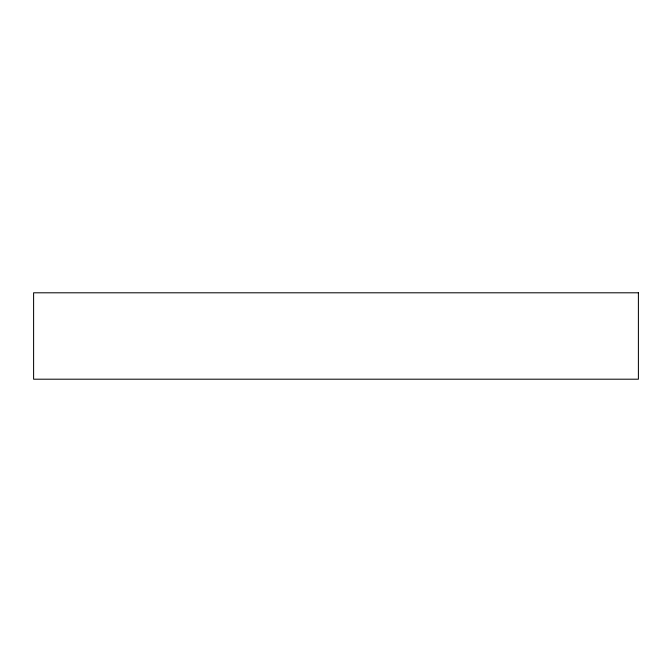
<?xml version="1.0" encoding="UTF-8"?>
<svg xmlns="http://www.w3.org/2000/svg" width="672" height="672" viewBox="0 0 672 672"><rect width="100%" height="100%" fill="white"/><g stroke="black" fill="none" stroke-linecap="round" stroke-linejoin="round"><path stroke-width="1.01" d="M638.4 292.799L33.6 292.799L33.6 379.201L638.4 379.201L638.4 292.799"/></g></svg>
